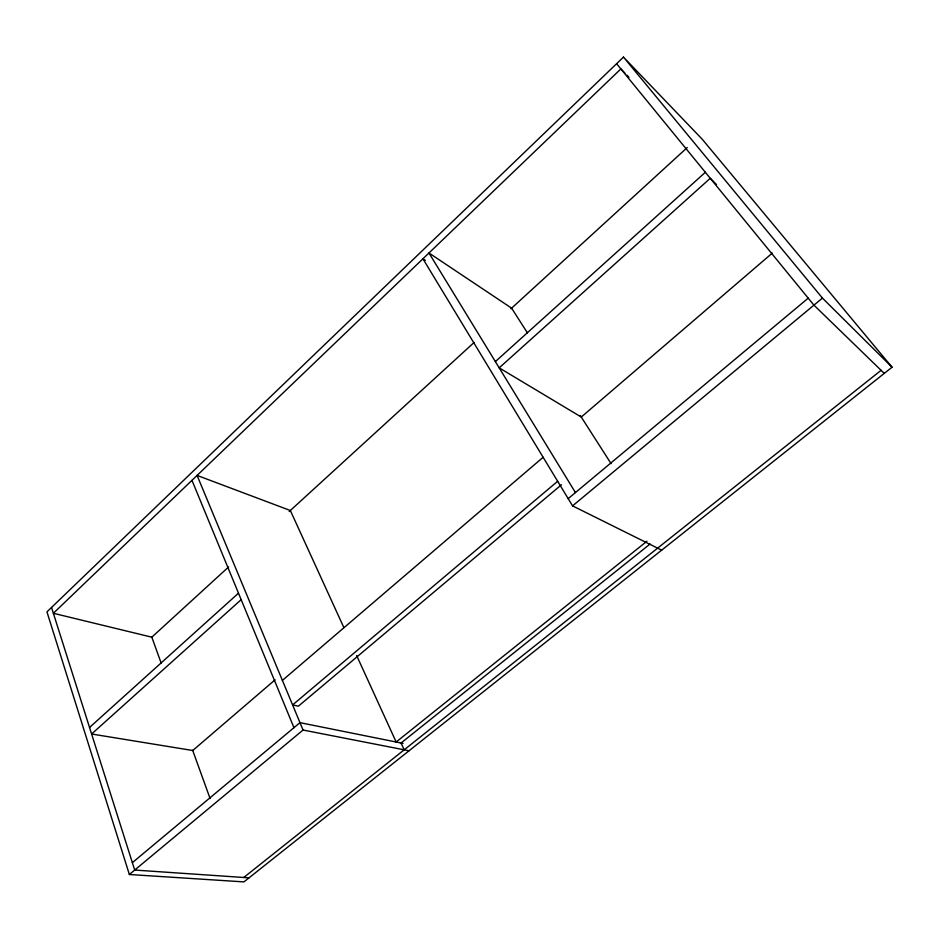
<?xml version="1.0" encoding="UTF-8"?>
<svg xmlns="http://www.w3.org/2000/svg" width="939" height="939" viewBox="0 0 939 939"><rect width="100%" height="100%" fill="white"/><g stroke="black" fill="none" stroke-linecap="round" stroke-linejoin="round"><path stroke-width="1.41" d="M623.473 57.103L46.95 611.864L129.359 874.502L243.917 881.897L892.05 367.208L702.196 139.207L623.473 57.103L822.435 298.086L892.05 367.208M228.611 566.956L151.813 637.182L161.273 663.392M289.189 511.555L474.16 342.418M510.933 308.778L687.254 147.552M89.534 727.467L238.494 593.178M495.369 361.597L705.353 172.295M241.17 599.657L91.611 734.005L192.741 750.507L275.104 679.813M772.363 253.049L581.276 417.045L499.208 367.865L710.26 178.293L716.422 184.478M282.393 680.399L543.129 457.27M557.66 481.273L292.604 704.931L298.379 706.175L561.463 484.747M132.352 862.659L299.975 722.654L403.042 743.395M568.177 498.644L808.221 298.156M129.359 874.502L303.051 730.037L409.04 750.766M425.367 260.396L422.926 258.788L572.567 505.886L822.435 298.086M396.258 741.939L646.959 541.204M400.46 743.477L650.105 544.01M243.764 877.484L881.099 370.306M249.023 877.848L134.7 870.054L51.528 607.463M152.059 637.241L53.37 613.284L620.867 68.911L624.916 73.078M572.567 505.886L661.666 550.16M884.268 373.382L813.937 305.152L616.606 63.711M626.947 75.155L628.966 77.233M527.401 332.84L511.614 308.168L428.97 252.99L575.443 492.576M580.279 415.496L611.066 463.608M401.059 742.995L404.193 749.815M343.862 627.592L290.339 510.511L197.084 475.416L303.051 730.037M356.632 655.528L396.164 742.01M191.967 480.334L293.954 727.678M192.659 750.284L210.09 798.549"/></g></svg>
